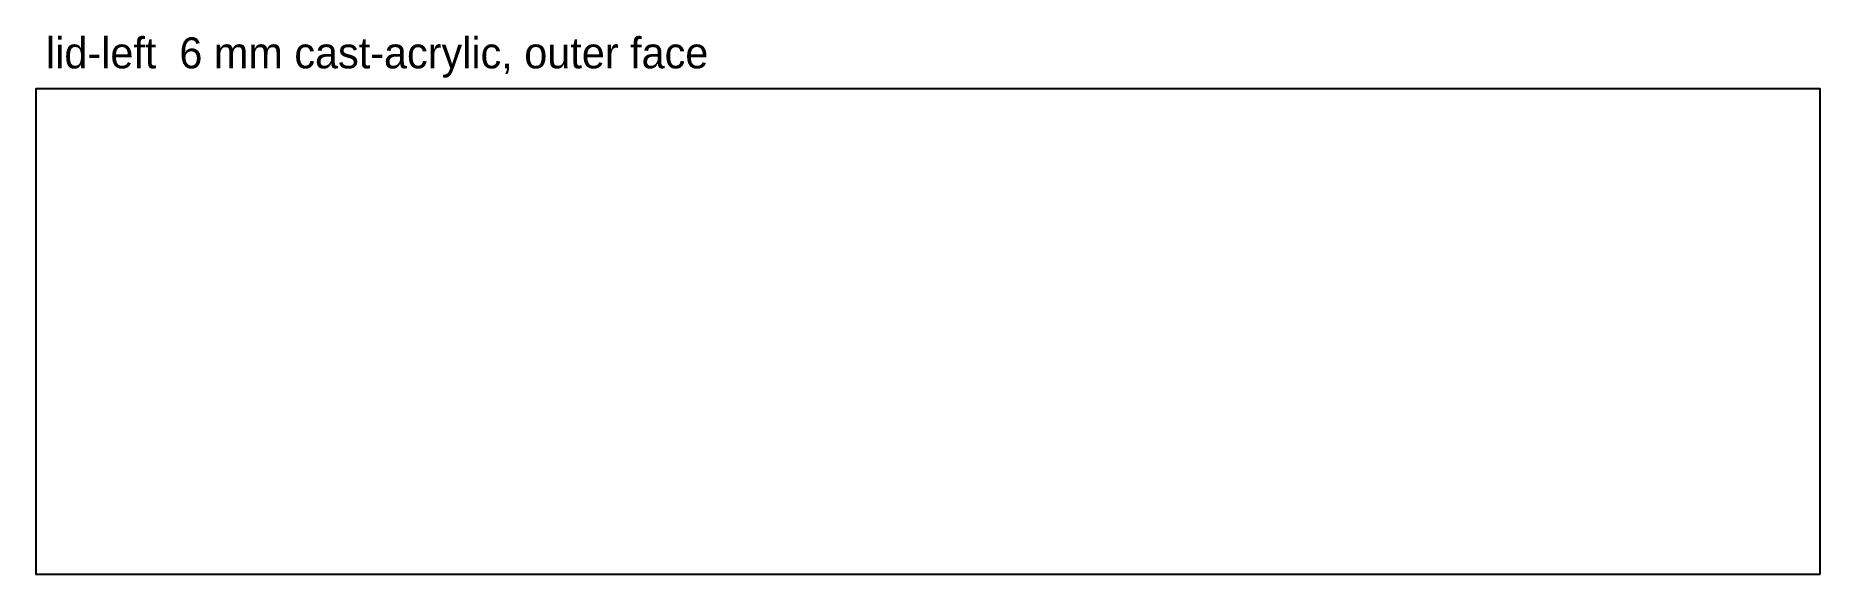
# Model space of a CAD drawing. Header units: millimetres. Extents: x 0 to 346, y 0 to 104.
import ezdxf

# ---------------------------------------------------------------- set-up
doc = ezdxf.new("R2010")
doc.units = ezdxf.units.MM
doc.layers.add('CUT_OUTSIDE', color=1, linetype='Continuous')
doc.layers.add('NOTES', color=7, linetype='Continuous')

msp = doc.modelspace()

# ---------------------------------------------------------------- linework, layer by layer
at = {"layer": 'CUT_OUTSIDE'}
msp.add_lwpolyline([(346, 0), (346, 94), (0, 94), (0, 0), (346, 0)], close=True, dxfattribs=at)

# ---------------------------------------------------------------- texts
at = {"layer": 'NOTES'}
msp.add_text('lid-left  6 mm cast-acrylic, outer face', height=6, dxfattribs=at).set_placement((2, 98))

doc.saveas('drawing.dxf')
